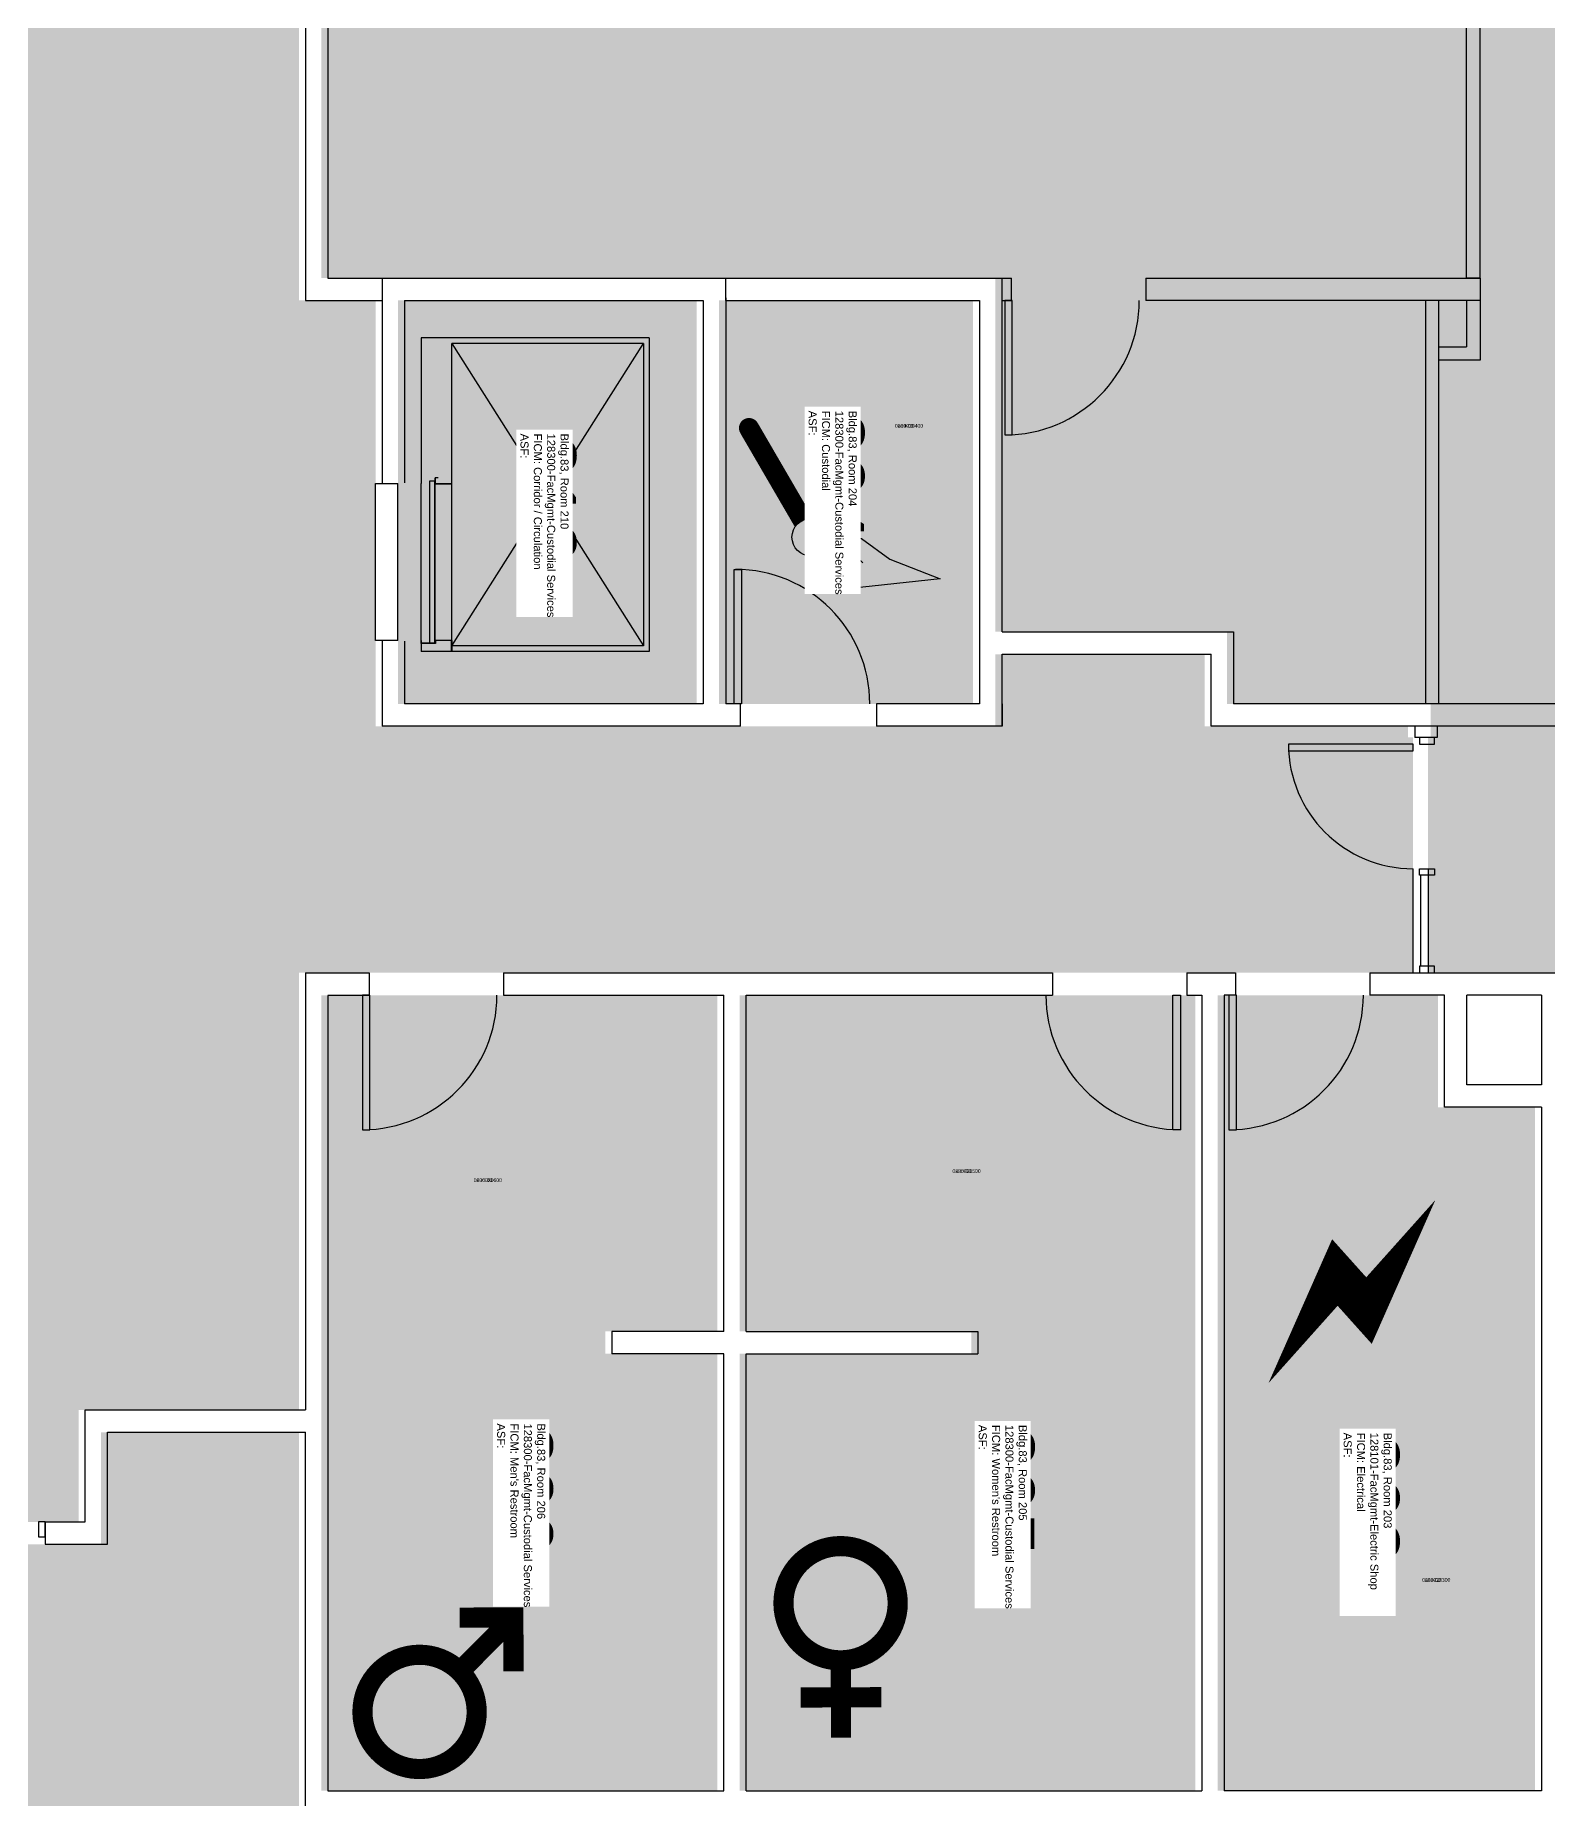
# Model space of a CAD drawing. Header units: inches. Extents: x 69173478 to 69175804, y 27696061 to 27697563.
# Drawn here: x 69174845.2 to 69175250.2, y 27696562.7 to 27697034.8 of the extents above; entities that cross this region are included whole.
import ezdxf
from ezdxf.enums import TextEntityAlignment as Align

# ---------------------------------------------------------------- set-up
doc = ezdxf.new("R2010")
doc.units = ezdxf.units.IN
doc.header["$LTSCALE"] = 0.5
doc.header["$MEASUREMENT"] = 0
for name, color, linetype in [('A-DOOR', 2, 'Continuous'), ('A-FLOR', 3, 'Continuous'), ('A-GLAZ', 1, 'Continuous'), ('A-IDEN-ICON', 4, 'Continuous'), ('A-IDEN-RNUM', 7, 'Continuous'), ('A-IDEN-SNUM', 4, 'Continuous'), ('A-IDEN-VNUM', 4, 'Continuous'), ('A-WALL', 5, 'Continuous'), ('Rooms-Category-Color', 7, 'Continuous'), ('Rooms-College-Color', 7, 'Continuous'), ('Rooms-Department-Color', 7, 'Continuous'), ('Rooms-Division-Color', 7, 'Continuous'), ('Rooms-Information', 7, 'Continuous')]:
    doc.layers.add(name, color=color, linetype=linetype)
doc.styles.add('CP_ROOMSNUMBER', font='arial.ttf', dxfattribs={"height": 1})

# ---------------------------------------------------------------- blocks, each defined once
blk = doc.blocks.new('CPWOMEN')
at = {"const_width": 0.015}
blk.add_lwpolyline([(-0.0375, 0, 1), (0.0475, 0, 1)], format="xyb", close=True, dxfattribs=at)
for points in [[(0.005, -0.04), (0.005, -0.1)], [(-0.025, -0.07), (0.035, -0.07)]]:
    blk.add_lwpolyline(points, dxfattribs=at)
blk = doc.blocks.new('CPMEN')
at = {"const_width": 0.015}
for points in [[(0.055, 0.01), (0.055, 0.05), (0.015, 0.05)], [(0.0151, 0.0101), (0.055, 0.05)]]:
    blk.add_lwpolyline(points, dxfattribs=at)
blk.add_lwpolyline([(-0.0575, -0.02, 1), (0.0275, -0.02, 1)], format="xyb", close=True, dxfattribs=at)
blk = doc.blocks.new('CPELECT')
blk.add_lwpolyline([(0.0623, 0.0629, 0, 0.03, 0), (0.0105, -0.0168, 0.03, 0.03, 0), (-0.0105, 0.0068, 0.03, 0, 0), (-0.0623, -0.0729, 0.03, 0, 0)], format="xyseb")
blk = doc.blocks.new('CPCUST')
for p, q in [((0.0297, -0.0341), (0.0376, -0.0302)), ((0.0376, -0.0302), (0.0533, -0.0324)), ((0.0533, -0.0324), (0.0745, -0.0479)), ((0.0171, -0.0639), (0.02, -0.0466)), ((0.0262, -0.0408), (0.0446, -0.0406)), ((0.0446, -0.0406), (0.0543, -0.0505)), ((0.0745, -0.0479), (0.1117, -0.0625)), ((0.0358, -0.0705), (0.0171, -0.0639)), ((0.1117, -0.0625), (0.0358, -0.0705))]:
    blk.add_line(p, q)
at = {"const_width": 0.015}
blk.add_lwpolyline([(-0.03, 0.05), (0.01, -0.0193)], dxfattribs=at)
at = {"const_width": 0.0075}
blk.add_lwpolyline([(-0.0332, 0.0481, 1), (-0.0268, 0.0519, 1)], format="xyb", close=True, dxfattribs=at)
blk.add_circle((0.0158, -0.0313), 0.0141)

msp = doc.modelspace()

# ---------------------------------------------------------------- hatches: boundary and pattern name
at = {"layer": 'Rooms-Category-Color', "true_color": 0xfa9ba3}
msp.add_hatch(color=241, dxfattribs=at).paths.add_polyline_path([(69174897.78, 27697422.84), (69175469.78, 27697422.84), (69175469.78, 27697302.84), (69175509.78, 27697302.84), (69175509.78, 27696558.84), (69175533.78, 27696558.84), (69175533.78, 27696498.84), (69175509.78, 27696498.84), (69175509.78, 27696336.84), (69175533.78, 27696336.84), (69175533.78, 27696210.84), (69174384.78, 27696210.84), (69174384.78, 27696228.84), (69174363.69, 27696228.84), (69174363.69, 27696526.84), (69174345.78, 27696526.84), (69174345.78, 27696558.84), (69174651.78, 27696558.84), (69174651.78, 27696630.84), (69174862.78, 27696630.84), (69174862.78, 27696660.84), (69174915.78, 27696660.84), (69174915.78, 27696558.84), (69175252.78, 27696558.84), (69175252.78, 27696783.84), (69175218.11, 27696783.84), (69175218.11, 27696846.84), (69175218.78, 27696846.84), (69175218.78, 27696855.84), (69175164.28, 27696855.84), (69175164.28, 27696875.13), (69175102.28, 27696875.13), (69175102.28, 27696969.84), (69174921.78, 27696969.84), (69174921.78, 27697179.84), (69174897.78, 27697179.84)])
at = {"layer": 'Rooms-Category-Color', "true_color": 0xadadad}
h = msp.add_hatch(color=253, dxfattribs=at)
edge = h.paths.add_edge_path()
edge.add_line((69175214.11, 27696783.84), (69175214.11, 27696846.84))
edge.add_line((69175214.11, 27696846.84), (69175212.78, 27696846.84))
edge.add_line((69175212.78, 27696846.84), (69175212.78, 27696849.84))
edge.add_line((69175212.78, 27696849.84), (69175158.28, 27696849.84))
edge.add_line((69175158.28, 27696849.84), (69175158.28, 27696869.13))
edge.add_line((69175158.28, 27696869.13), (69175102.28, 27696869.13))
edge.add_line((69175102.28, 27696869.13), (69175102.28, 27696849.84))
edge.add_line((69175102.28, 27696849.84), (69174936.28, 27696849.84))
edge.add_line((69174936.28, 27696849.84), (69174936.28, 27696963.84))
edge.add_line((69174936.28, 27696963.84), (69174915.78, 27696963.84))
edge.add_line((69174915.78, 27696963.84), (69174915.78, 27697173.84))
edge.add_line((69174915.78, 27697173.84), (69174891.78, 27697173.84))
edge.add_line((69174891.78, 27697173.84), (69174891.78, 27697258.84))
edge.add_line((69174891.78, 27697258.84), (69174675.78, 27697258.84))
edge.add_line((69174675.78, 27697258.84), (69174675.78, 27697173.84))
edge.add_line((69174675.78, 27697173.84), (69174651.78, 27697173.84))
edge.add_line((69174651.78, 27697173.84), (69174651.78, 27697038.84))
edge.add_line((69174651.78, 27697038.84), (69174797.7, 27697038.84))
edge.add_arc((69174479.43, 27696890.84), 351, -24.939, 24.939, ccw=False)
edge.add_line((69174797.7, 27696742.84), (69174716.78, 27696742.84))
edge.add_line((69174716.78, 27696742.84), (69174716.78, 27696959.47))
edge.add_line((69174716.78, 27696959.47), (69174730.78, 27696959.47))
edge.add_line((69174730.78, 27696959.47), (69174730.78, 27696899.14))
edge.add_line((69174730.78, 27696899.14), (69174788.78, 27696868.32))
edge.add_line((69174788.78, 27696868.32), (69174788.78, 27697015.72))
edge.add_line((69174788.78, 27697015.72), (69174658.78, 27697015.72))
edge.add_line((69174658.78, 27697015.72), (69174658.78, 27696742.84))
edge.add_line((69174658.78, 27696742.84), (69174651.78, 27696742.84))
edge.add_line((69174651.78, 27696742.84), (69174651.78, 27696708.09))
edge.add_line((69174651.78, 27696708.09), (69174631.78, 27696708.09))
edge.add_line((69174631.78, 27696708.09), (69174631.78, 27696641.09))
edge.add_line((69174631.78, 27696641.09), (69174633.78, 27696641.09))
edge.add_line((69174633.78, 27696641.09), (69174633.78, 27696636.84))
edge.add_line((69174633.78, 27696636.84), (69174856.78, 27696636.84))
edge.add_line((69174856.78, 27696636.84), (69174856.78, 27696666.84))
edge.add_line((69174856.78, 27696666.84), (69174915.78, 27696666.84))
edge.add_line((69174915.78, 27696666.84), (69174915.78, 27696783.84))
edge.add_line((69174915.78, 27696783.84), (69175214.11, 27696783.84))
for points in [[(69175022.28, 27696961.09), (69175022.28, 27696963.84), (69174942.28, 27696963.84), (69174942.28, 27696915.03), (69174942.28, 27696872.65), (69174942.28, 27696855.84), (69175022.28, 27696855.84)], [(69175028.28, 27696855.84), (69175032.28, 27696855.84), (69175068.63, 27696855.84), (69175096.28, 27696855.84), (69175096.28, 27696963.84), (69175028.28, 27696963.84)], [(69174968.78, 27696777.84), (69174932.78, 27696777.84), (69174921.78, 27696777.84), (69174921.78, 27696564.84), (69175027.78, 27696564.84), (69175027.78, 27696681.84), (69174997.78, 27696681.84), (69174997.78, 27696687.84), (69175027.78, 27696687.84), (69175027.78, 27696777.84)], [(69175095.78, 27696687.84), (69175095.78, 27696681.84), (69175033.78, 27696681.84), (69175033.78, 27696564.84), (69175155.78, 27696564.84), (69175155.78, 27696777.84), (69175151.78, 27696777.84), (69175115.78, 27696777.84), (69175033.78, 27696777.84), (69175033.78, 27696687.84)], [(69175246.78, 27696747.84), (69175220.78, 27696747.84), (69175220.78, 27696777.84), (69175200.78, 27696777.84), (69175164.78, 27696777.84), (69175161.78, 27696777.84), (69175161.78, 27696564.84), (69175246.78, 27696564.84)]]:
    msp.add_hatch(color=253, dxfattribs=at).paths.add_polyline_path(points)
at = {"layer": 'Rooms-College-Color', "true_color": 0xadadad}
for points in [[(69174897.78, 27697422.84), (69175469.78, 27697422.84), (69175469.78, 27697302.84), (69175509.78, 27697302.84), (69175509.78, 27696558.84), (69175533.78, 27696558.84), (69175533.78, 27696498.84), (69175509.78, 27696498.84), (69175509.78, 27696336.84), (69175533.78, 27696336.84), (69175533.78, 27696210.84), (69174384.78, 27696210.84), (69174384.78, 27696228.84), (69174363.69, 27696228.84), (69174363.69, 27696526.84), (69174345.78, 27696526.84), (69174345.78, 27696558.84), (69174651.78, 27696558.84), (69174651.78, 27696630.84), (69174862.78, 27696630.84), (69174862.78, 27696660.84), (69174915.78, 27696660.84), (69174915.78, 27696558.84), (69175252.78, 27696558.84), (69175252.78, 27696783.84), (69175218.11, 27696783.84), (69175218.11, 27696846.84), (69175218.78, 27696846.84), (69175218.78, 27696855.84), (69175164.28, 27696855.84), (69175164.28, 27696875.13), (69175102.28, 27696875.13), (69175102.28, 27696969.84), (69174921.78, 27696969.84), (69174921.78, 27697179.84), (69174897.78, 27697179.84)], [(69175022.28, 27696961.09), (69175022.28, 27696963.84), (69174942.28, 27696963.84), (69174942.28, 27696915.03), (69174942.28, 27696872.65), (69174942.28, 27696855.84), (69175022.28, 27696855.84)], [(69175028.28, 27696855.84), (69175032.28, 27696855.84), (69175068.63, 27696855.84), (69175096.28, 27696855.84), (69175096.28, 27696963.84), (69175028.28, 27696963.84)], [(69174968.78, 27696777.84), (69174932.78, 27696777.84), (69174921.78, 27696777.84), (69174921.78, 27696564.84), (69175027.78, 27696564.84), (69175027.78, 27696681.84), (69174997.78, 27696681.84), (69174997.78, 27696687.84), (69175027.78, 27696687.84), (69175027.78, 27696777.84)], [(69175095.78, 27696687.84), (69175095.78, 27696681.84), (69175033.78, 27696681.84), (69175033.78, 27696564.84), (69175155.78, 27696564.84), (69175155.78, 27696777.84), (69175151.78, 27696777.84), (69175115.78, 27696777.84), (69175033.78, 27696777.84), (69175033.78, 27696687.84)], [(69175246.78, 27696747.84), (69175220.78, 27696747.84), (69175220.78, 27696777.84), (69175200.78, 27696777.84), (69175164.78, 27696777.84), (69175161.78, 27696777.84), (69175161.78, 27696564.84), (69175246.78, 27696564.84)]]:
    msp.add_hatch(color=253, dxfattribs=at).paths.add_polyline_path(points)
h = msp.add_hatch(color=253, dxfattribs=at)
edge = h.paths.add_edge_path()
edge.add_line((69175214.11, 27696783.84), (69175214.11, 27696846.84))
edge.add_line((69175214.11, 27696846.84), (69175212.78, 27696846.84))
edge.add_line((69175212.78, 27696846.84), (69175212.78, 27696849.84))
edge.add_line((69175212.78, 27696849.84), (69175158.28, 27696849.84))
edge.add_line((69175158.28, 27696849.84), (69175158.28, 27696869.13))
edge.add_line((69175158.28, 27696869.13), (69175102.28, 27696869.13))
edge.add_line((69175102.28, 27696869.13), (69175102.28, 27696849.84))
edge.add_line((69175102.28, 27696849.84), (69174936.28, 27696849.84))
edge.add_line((69174936.28, 27696849.84), (69174936.28, 27696963.84))
edge.add_line((69174936.28, 27696963.84), (69174915.78, 27696963.84))
edge.add_line((69174915.78, 27696963.84), (69174915.78, 27697173.84))
edge.add_line((69174915.78, 27697173.84), (69174891.78, 27697173.84))
edge.add_line((69174891.78, 27697173.84), (69174891.78, 27697258.84))
edge.add_line((69174891.78, 27697258.84), (69174675.78, 27697258.84))
edge.add_line((69174675.78, 27697258.84), (69174675.78, 27697173.84))
edge.add_line((69174675.78, 27697173.84), (69174651.78, 27697173.84))
edge.add_line((69174651.78, 27697173.84), (69174651.78, 27697038.84))
edge.add_line((69174651.78, 27697038.84), (69174797.7, 27697038.84))
edge.add_arc((69174479.43, 27696890.84), 351, -24.939, 24.939, ccw=False)
edge.add_line((69174797.7, 27696742.84), (69174716.78, 27696742.84))
edge.add_line((69174716.78, 27696742.84), (69174716.78, 27696959.47))
edge.add_line((69174716.78, 27696959.47), (69174730.78, 27696959.47))
edge.add_line((69174730.78, 27696959.47), (69174730.78, 27696899.14))
edge.add_line((69174730.78, 27696899.14), (69174788.78, 27696868.32))
edge.add_line((69174788.78, 27696868.32), (69174788.78, 27697015.72))
edge.add_line((69174788.78, 27697015.72), (69174658.78, 27697015.72))
edge.add_line((69174658.78, 27697015.72), (69174658.78, 27696742.84))
edge.add_line((69174658.78, 27696742.84), (69174651.78, 27696742.84))
edge.add_line((69174651.78, 27696742.84), (69174651.78, 27696708.09))
edge.add_line((69174651.78, 27696708.09), (69174631.78, 27696708.09))
edge.add_line((69174631.78, 27696708.09), (69174631.78, 27696641.09))
edge.add_line((69174631.78, 27696641.09), (69174633.78, 27696641.09))
edge.add_line((69174633.78, 27696641.09), (69174633.78, 27696636.84))
edge.add_line((69174633.78, 27696636.84), (69174856.78, 27696636.84))
edge.add_line((69174856.78, 27696636.84), (69174856.78, 27696666.84))
edge.add_line((69174856.78, 27696666.84), (69174915.78, 27696666.84))
edge.add_line((69174915.78, 27696666.84), (69174915.78, 27696783.84))
edge.add_line((69174915.78, 27696783.84), (69175214.11, 27696783.84))
at = {"layer": 'Rooms-Department-Color', "true_color": 0x80bc67}
msp.add_hatch(color=83, dxfattribs=at).paths.add_polyline_path([(69174897.78, 27697422.84), (69175469.78, 27697422.84), (69175469.78, 27697302.84), (69175509.78, 27697302.84), (69175509.78, 27696558.84), (69175533.78, 27696558.84), (69175533.78, 27696498.84), (69175509.78, 27696498.84), (69175509.78, 27696336.84), (69175533.78, 27696336.84), (69175533.78, 27696210.84), (69174384.78, 27696210.84), (69174384.78, 27696228.84), (69174363.69, 27696228.84), (69174363.69, 27696526.84), (69174345.78, 27696526.84), (69174345.78, 27696558.84), (69174651.78, 27696558.84), (69174651.78, 27696630.84), (69174862.78, 27696630.84), (69174862.78, 27696660.84), (69174915.78, 27696660.84), (69174915.78, 27696558.84), (69175252.78, 27696558.84), (69175252.78, 27696783.84), (69175218.11, 27696783.84), (69175218.11, 27696846.84), (69175218.78, 27696846.84), (69175218.78, 27696855.84), (69175164.28, 27696855.84), (69175164.28, 27696875.13), (69175102.28, 27696875.13), (69175102.28, 27696969.84), (69174921.78, 27696969.84), (69174921.78, 27697179.84), (69174897.78, 27697179.84)])
at = {"layer": 'Rooms-Department-Color', "true_color": 0xacacac}
h = msp.add_hatch(color=253, dxfattribs=at)
edge = h.paths.add_edge_path()
edge.add_line((69175214.11, 27696783.84), (69175214.11, 27696846.84))
edge.add_line((69175214.11, 27696846.84), (69175212.78, 27696846.84))
edge.add_line((69175212.78, 27696846.84), (69175212.78, 27696849.84))
edge.add_line((69175212.78, 27696849.84), (69175158.28, 27696849.84))
edge.add_line((69175158.28, 27696849.84), (69175158.28, 27696869.13))
edge.add_line((69175158.28, 27696869.13), (69175102.28, 27696869.13))
edge.add_line((69175102.28, 27696869.13), (69175102.28, 27696849.84))
edge.add_line((69175102.28, 27696849.84), (69174936.28, 27696849.84))
edge.add_line((69174936.28, 27696849.84), (69174936.28, 27696963.84))
edge.add_line((69174936.28, 27696963.84), (69174915.78, 27696963.84))
edge.add_line((69174915.78, 27696963.84), (69174915.78, 27697173.84))
edge.add_line((69174915.78, 27697173.84), (69174891.78, 27697173.84))
edge.add_line((69174891.78, 27697173.84), (69174891.78, 27697258.84))
edge.add_line((69174891.78, 27697258.84), (69174675.78, 27697258.84))
edge.add_line((69174675.78, 27697258.84), (69174675.78, 27697173.84))
edge.add_line((69174675.78, 27697173.84), (69174651.78, 27697173.84))
edge.add_line((69174651.78, 27697173.84), (69174651.78, 27697038.84))
edge.add_line((69174651.78, 27697038.84), (69174797.7, 27697038.84))
edge.add_arc((69174479.43, 27696890.84), 351, -24.939, 24.939, ccw=False)
edge.add_line((69174797.7, 27696742.84), (69174716.78, 27696742.84))
edge.add_line((69174716.78, 27696742.84), (69174716.78, 27696959.47))
edge.add_line((69174716.78, 27696959.47), (69174730.78, 27696959.47))
edge.add_line((69174730.78, 27696959.47), (69174730.78, 27696899.14))
edge.add_line((69174730.78, 27696899.14), (69174788.78, 27696868.32))
edge.add_line((69174788.78, 27696868.32), (69174788.78, 27697015.72))
edge.add_line((69174788.78, 27697015.72), (69174658.78, 27697015.72))
edge.add_line((69174658.78, 27697015.72), (69174658.78, 27696742.84))
edge.add_line((69174658.78, 27696742.84), (69174651.78, 27696742.84))
edge.add_line((69174651.78, 27696742.84), (69174651.78, 27696708.09))
edge.add_line((69174651.78, 27696708.09), (69174631.78, 27696708.09))
edge.add_line((69174631.78, 27696708.09), (69174631.78, 27696641.09))
edge.add_line((69174631.78, 27696641.09), (69174633.78, 27696641.09))
edge.add_line((69174633.78, 27696641.09), (69174633.78, 27696636.84))
edge.add_line((69174633.78, 27696636.84), (69174856.78, 27696636.84))
edge.add_line((69174856.78, 27696636.84), (69174856.78, 27696666.84))
edge.add_line((69174856.78, 27696666.84), (69174915.78, 27696666.84))
edge.add_line((69174915.78, 27696666.84), (69174915.78, 27696783.84))
edge.add_line((69174915.78, 27696783.84), (69175214.11, 27696783.84))
for points in [[(69175022.28, 27696961.09), (69175022.28, 27696963.84), (69174942.28, 27696963.84), (69174942.28, 27696915.03), (69174942.28, 27696872.65), (69174942.28, 27696855.84), (69175022.28, 27696855.84)], [(69175028.28, 27696855.84), (69175032.28, 27696855.84), (69175068.63, 27696855.84), (69175096.28, 27696855.84), (69175096.28, 27696963.84), (69175028.28, 27696963.84)], [(69174968.78, 27696777.84), (69174932.78, 27696777.84), (69174921.78, 27696777.84), (69174921.78, 27696564.84), (69175027.78, 27696564.84), (69175027.78, 27696681.84), (69174997.78, 27696681.84), (69174997.78, 27696687.84), (69175027.78, 27696687.84), (69175027.78, 27696777.84)], [(69175095.78, 27696687.84), (69175095.78, 27696681.84), (69175033.78, 27696681.84), (69175033.78, 27696564.84), (69175155.78, 27696564.84), (69175155.78, 27696777.84), (69175151.78, 27696777.84), (69175115.78, 27696777.84), (69175033.78, 27696777.84), (69175033.78, 27696687.84)], [(69175246.78, 27696747.84), (69175220.78, 27696747.84), (69175220.78, 27696777.84), (69175200.78, 27696777.84), (69175164.78, 27696777.84), (69175161.78, 27696777.84), (69175161.78, 27696564.84), (69175246.78, 27696564.84)]]:
    msp.add_hatch(color=253, dxfattribs=at).paths.add_polyline_path(points)
at = {"layer": 'Rooms-Division-Color', "true_color": 0x80bc67}
msp.add_hatch(color=83, dxfattribs=at).paths.add_polyline_path([(69174897.78, 27697422.84), (69175469.78, 27697422.84), (69175469.78, 27697302.84), (69175509.78, 27697302.84), (69175509.78, 27696558.84), (69175533.78, 27696558.84), (69175533.78, 27696498.84), (69175509.78, 27696498.84), (69175509.78, 27696336.84), (69175533.78, 27696336.84), (69175533.78, 27696210.84), (69174384.78, 27696210.84), (69174384.78, 27696228.84), (69174363.69, 27696228.84), (69174363.69, 27696526.84), (69174345.78, 27696526.84), (69174345.78, 27696558.84), (69174651.78, 27696558.84), (69174651.78, 27696630.84), (69174862.78, 27696630.84), (69174862.78, 27696660.84), (69174915.78, 27696660.84), (69174915.78, 27696558.84), (69175252.78, 27696558.84), (69175252.78, 27696783.84), (69175218.11, 27696783.84), (69175218.11, 27696846.84), (69175218.78, 27696846.84), (69175218.78, 27696855.84), (69175164.28, 27696855.84), (69175164.28, 27696875.13), (69175102.28, 27696875.13), (69175102.28, 27696969.84), (69174921.78, 27696969.84), (69174921.78, 27697179.84), (69174897.78, 27697179.84)])
at = {"layer": 'Rooms-Division-Color', "true_color": 0xadadad}
h = msp.add_hatch(color=253, dxfattribs=at)
edge = h.paths.add_edge_path()
edge.add_line((69175214.11, 27696783.84), (69175214.11, 27696846.84))
edge.add_line((69175214.11, 27696846.84), (69175212.78, 27696846.84))
edge.add_line((69175212.78, 27696846.84), (69175212.78, 27696849.84))
edge.add_line((69175212.78, 27696849.84), (69175158.28, 27696849.84))
edge.add_line((69175158.28, 27696849.84), (69175158.28, 27696869.13))
edge.add_line((69175158.28, 27696869.13), (69175102.28, 27696869.13))
edge.add_line((69175102.28, 27696869.13), (69175102.28, 27696849.84))
edge.add_line((69175102.28, 27696849.84), (69174936.28, 27696849.84))
edge.add_line((69174936.28, 27696849.84), (69174936.28, 27696963.84))
edge.add_line((69174936.28, 27696963.84), (69174915.78, 27696963.84))
edge.add_line((69174915.78, 27696963.84), (69174915.78, 27697173.84))
edge.add_line((69174915.78, 27697173.84), (69174891.78, 27697173.84))
edge.add_line((69174891.78, 27697173.84), (69174891.78, 27697258.84))
edge.add_line((69174891.78, 27697258.84), (69174675.78, 27697258.84))
edge.add_line((69174675.78, 27697258.84), (69174675.78, 27697173.84))
edge.add_line((69174675.78, 27697173.84), (69174651.78, 27697173.84))
edge.add_line((69174651.78, 27697173.84), (69174651.78, 27697038.84))
edge.add_line((69174651.78, 27697038.84), (69174797.7, 27697038.84))
edge.add_arc((69174479.43, 27696890.84), 351, -24.939, 24.939, ccw=False)
edge.add_line((69174797.7, 27696742.84), (69174716.78, 27696742.84))
edge.add_line((69174716.78, 27696742.84), (69174716.78, 27696959.47))
edge.add_line((69174716.78, 27696959.47), (69174730.78, 27696959.47))
edge.add_line((69174730.78, 27696959.47), (69174730.78, 27696899.14))
edge.add_line((69174730.78, 27696899.14), (69174788.78, 27696868.32))
edge.add_line((69174788.78, 27696868.32), (69174788.78, 27697015.72))
edge.add_line((69174788.78, 27697015.72), (69174658.78, 27697015.72))
edge.add_line((69174658.78, 27697015.72), (69174658.78, 27696742.84))
edge.add_line((69174658.78, 27696742.84), (69174651.78, 27696742.84))
edge.add_line((69174651.78, 27696742.84), (69174651.78, 27696708.09))
edge.add_line((69174651.78, 27696708.09), (69174631.78, 27696708.09))
edge.add_line((69174631.78, 27696708.09), (69174631.78, 27696641.09))
edge.add_line((69174631.78, 27696641.09), (69174633.78, 27696641.09))
edge.add_line((69174633.78, 27696641.09), (69174633.78, 27696636.84))
edge.add_line((69174633.78, 27696636.84), (69174856.78, 27696636.84))
edge.add_line((69174856.78, 27696636.84), (69174856.78, 27696666.84))
edge.add_line((69174856.78, 27696666.84), (69174915.78, 27696666.84))
edge.add_line((69174915.78, 27696666.84), (69174915.78, 27696783.84))
edge.add_line((69174915.78, 27696783.84), (69175214.11, 27696783.84))
for points in [[(69175022.28, 27696961.09), (69175022.28, 27696963.84), (69174942.28, 27696963.84), (69174942.28, 27696915.03), (69174942.28, 27696872.65), (69174942.28, 27696855.84), (69175022.28, 27696855.84)], [(69175028.28, 27696855.84), (69175032.28, 27696855.84), (69175068.63, 27696855.84), (69175096.28, 27696855.84), (69175096.28, 27696963.84), (69175028.28, 27696963.84)], [(69174968.78, 27696777.84), (69174932.78, 27696777.84), (69174921.78, 27696777.84), (69174921.78, 27696564.84), (69175027.78, 27696564.84), (69175027.78, 27696681.84), (69174997.78, 27696681.84), (69174997.78, 27696687.84), (69175027.78, 27696687.84), (69175027.78, 27696777.84)], [(69175095.78, 27696687.84), (69175095.78, 27696681.84), (69175033.78, 27696681.84), (69175033.78, 27696564.84), (69175155.78, 27696564.84), (69175155.78, 27696777.84), (69175151.78, 27696777.84), (69175115.78, 27696777.84), (69175033.78, 27696777.84), (69175033.78, 27696687.84)], [(69175246.78, 27696747.84), (69175220.78, 27696747.84), (69175220.78, 27696777.84), (69175200.78, 27696777.84), (69175164.78, 27696777.84), (69175161.78, 27696777.84), (69175161.78, 27696564.84), (69175246.78, 27696564.84)]]:
    msp.add_hatch(color=253, dxfattribs=at).paths.add_polyline_path(points)

# ---------------------------------------------------------------- linework, layer by layer
at = {"layer": 'A-DOOR'}
for p, q in [((69174936.28, 27696872.84), (69174936.28, 27696914.84)), ((69174936.28, 27696914.84), (69174942.28, 27696914.84)), ((69174942.28, 27696872.84), (69174942.28, 27696914.84)), ((69174942.28, 27696872.84), (69174936.28, 27696872.84))]:
    msp.add_line(p, q, dxfattribs=at)
for points in [[(69175104.78, 27696963.84), (69175104.78, 27696927.84), (69175106.78, 27696927.84), (69175106.78, 27696963.84)], [(69175032.28, 27696855.84), (69175032.28, 27696891.84), (69175034.28, 27696891.84), (69175034.28, 27696855.84)], [(69175214.11, 27696845.09), (69175180.73, 27696845.09), (69175180.73, 27696843.24), (69175214.11, 27696843.24)], [(69174932.78, 27696777.84), (69174932.78, 27696741.84), (69174934.78, 27696741.84), (69174934.78, 27696777.84)], [(69175151.78, 27696777.84), (69175151.78, 27696741.84), (69175149.78, 27696741.84), (69175149.78, 27696777.84)], [(69175164.78, 27696777.84), (69175164.78, 27696741.84), (69175166.78, 27696741.84), (69175166.78, 27696777.84)]]:
    msp.add_lwpolyline(points, close=True, dxfattribs=at)
for centre, radius, start, end in [((69175104.78, 27696963.84), 36, 270, 0), ((69175032.63, 27696855.84), 36, 0, 90), ((69175214.11, 27696845.09), 33.38, 180, 270), ((69174932.78, 27696777.84), 36, 270, 0), ((69175151.78, 27696777.84), 36, 180, 270), ((69175164.78, 27696777.84), 36, 270, 0)]:
    msp.add_arc(centre, radius, start, end, dxfattribs=at)
at = {"layer": 'A-FLOR'}
for p, q in [((69175009.53, 27696953.84), (69174948.53, 27696953.84)), ((69174956.66, 27696914.84), (69174956.66, 27696952.34)), ((69174956.66, 27696952.34), (69175008.03, 27696871.34)), ((69174956.66, 27696871.34), (69175008.03, 27696952.34)), ((69175008.03, 27696952.34), (69174956.72, 27696952.34)), ((69175008.03, 27696952.34), (69175008.03, 27696871.34)), ((69175009.53, 27696952.84), (69175009.53, 27696871.47)), ((69174952.28, 27696914.84), (69174952.28, 27696916.34)), ((69174953.03, 27696916.4), (69174953.03, 27696916.34)), ((69174948.53, 27696872.84), (69174948.53, 27696914.84)), ((69174952.22, 27696872.78), (69174952.22, 27696914.78)), ((69174956.72, 27696872.78), (69174956.72, 27696914.78)), ((69174948.53, 27696872.84), (69174948.53, 27696869.84)), ((69175008.03, 27696871.34), (69174956.66, 27696871.34))]:
    msp.add_line(p, q, dxfattribs=at)
for points in [[(69175009.53, 27696953.84), (69175009.53, 27696869.84), (69174948.53, 27696869.84)], [(69174948.53, 27696953.84), (69174948.53, 27696914.84)], [(69174953.03, 27696916.4), (69174952.22, 27696916.4), (69174952.22, 27696914.78), (69174956.72, 27696914.78), (69174956.72, 27696952.34)], [(69174953.03, 27696916.34), (69174952.28, 27696916.34), (69174952.28, 27696914.84), (69174956.66, 27696914.84), (69174956.66, 27696952.34)], [(69174956.59, 27696869.84), (69174956.59, 27696872.78), (69174952.34, 27696872.78), (69174952.34, 27696872.03), (69174948.47, 27696872.03), (69174948.47, 27696872.84)], [(69174956.66, 27696869.84), (69174956.66, 27696872.84), (69174952.28, 27696872.84), (69174952.28, 27696872.09), (69174948.53, 27696872.09), (69174948.53, 27696872.84)], [(69174956.66, 27696872.84), (69174956.66, 27696869.84)]]:
    msp.add_lwpolyline(points, dxfattribs=at)
msp.add_lwpolyline([(69174950.78, 27696915.59), (69174952.03, 27696915.59), (69174952.03, 27696872.09), (69174950.78, 27696872.09)], close=True, dxfattribs=at)
at = {"layer": 'A-GLAZ'}
for p, q in [((69175214.11, 27696783.84), (69175214.11, 27696811.72)), ((69175216.11, 27696809.97), (69175216.11, 27696785.59)), ((69175218.11, 27696811.72), (69175218.11, 27696783.84))]:
    msp.add_line(p, q, dxfattribs=at)
at = {"layer": 'A-WALL'}
for p, q in [((69174917.53, 27697071.84), (69174917.53, 27696963.84)), ((69174923.53, 27697071.84), (69174923.53, 27696969.84)), ((69175228.41, 27696969.84), (69175228.41, 27697041.84)), ((69175232.03, 27696969.84), (69175232.03, 27697041.84)), ((69174923.53, 27696969.84), (69175030.03, 27696969.84)), ((69174938.03, 27696969.84), (69174938.03, 27696915.03)), ((69175030.03, 27696969.84), (69175106.53, 27696969.84)), ((69175030.03, 27696963.84), (69175030.03, 27696969.84)), ((69175104.03, 27696875.13), (69175104.03, 27696969.84)), ((69175106.53, 27696963.84), (69175106.53, 27696969.84)), ((69175142.53, 27696969.84), (69175142.53, 27696963.84)), ((69175142.53, 27696969.84), (69175232.03, 27696969.84)), ((69175232.03, 27696969.84), (69175228.41, 27696969.84)), ((69175232.03, 27696969.84), (69175232.03, 27696963.84)), ((69174917.53, 27696963.84), (69174938.03, 27696963.84)), ((69174944.03, 27696963.84), (69175024.03, 27696963.84)), ((69174944.03, 27696963.84), (69174944.03, 27696915.03)), ((69175024.03, 27696963.84), (69175024.03, 27696855.84)), ((69175030.03, 27696964.59), (69175030.03, 27696855.84)), ((69175030.03, 27696963.84), (69175098.03, 27696963.84)), ((69175030.03, 27696963.84), (69175030.03, 27696855.84)), ((69175098.03, 27696963.84), (69175098.03, 27696855.84)), ((69175104.03, 27696963.84), (69175106.53, 27696963.84)), ((69175232.03, 27696963.84), (69175142.53, 27696963.84)), ((69175217.41, 27696963.84), (69175217.41, 27696855.84)), ((69175221.03, 27696855.84), (69175221.03, 27696963.84)), ((69175228.41, 27696963.84), (69175228.41, 27696951.47)), ((69175232.03, 27696963.84), (69175232.03, 27696947.84)), ((69175024.03, 27696961.09), (69175024.03, 27696855.84)), ((69175221.03, 27696951.47), (69175228.41, 27696951.47)), ((69175232.03, 27696947.84), (69175221.03, 27696947.84)), ((69175104.03, 27696875.13), (69175166.03, 27696875.13)), ((69175166.03, 27696875.13), (69175166.03, 27696855.84)), ((69174938.03, 27696872.65), (69174938.03, 27696849.84)), ((69174944.03, 27696872.65), (69174944.03, 27696855.84)), ((69174944.03, 27696872.65), (69174944.03, 27696855.84)), ((69175104.03, 27696869.13), (69175160.03, 27696869.13)), ((69175104.03, 27696849.84), (69175104.03, 27696869.13)), ((69175024.03, 27696855.84), (69174944.03, 27696855.84)), ((69175034.03, 27696855.84), (69175030.03, 27696855.84)), ((69175034.03, 27696855.84), (69175030.03, 27696855.84)), ((69175034.03, 27696849.84), (69175034.03, 27696855.84)), ((69175098.03, 27696855.84), (69175070.38, 27696855.84)), ((69175070.38, 27696855.84), (69175070.38, 27696849.84)), ((69175104.03, 27696855.84), (69175104.03, 27696849.84)), ((69175339.53, 27696855.84), (69175166.03, 27696855.84)), ((69175030.03, 27696849.84), (69174938.03, 27696849.84)), ((69175034.03, 27696849.84), (69175030.03, 27696849.84)), ((69175104.03, 27696849.84), (69175070.38, 27696849.84)), ((69175214.53, 27696849.84), (69175214.53, 27696846.84)), ((69175220.53, 27696849.84), (69175220.53, 27696846.84)), ((69174917.53, 27696783.84), (69174917.53, 27696666.84)), ((69174917.53, 27696783.84), (69174934.53, 27696783.84)), ((69174934.53, 27696783.84), (69174934.53, 27696777.84)), ((69174970.53, 27696783.84), (69174970.53, 27696777.84)), ((69174970.53, 27696783.84), (69175117.53, 27696783.84)), ((69175117.53, 27696783.84), (69175117.53, 27696777.84)), ((69175153.53, 27696783.84), (69175153.53, 27696777.84)), ((69175153.53, 27696783.84), (69175166.53, 27696783.84)), ((69175166.53, 27696783.84), (69175166.53, 27696777.84)), ((69175202.53, 27696783.84), (69175254.53, 27696783.84)), ((69175202.53, 27696783.84), (69175202.53, 27696777.84)), ((69174923.53, 27696777.84), (69174934.53, 27696777.84)), ((69174923.53, 27696777.8), (69174923.53, 27696564.84)), ((69174970.53, 27696777.84), (69175029.53, 27696777.84)), ((69175029.53, 27696687.84), (69175029.53, 27696777.84)), ((69175035.53, 27696777.84), (69175117.53, 27696777.84)), ((69175035.53, 27696687.84), (69175035.53, 27696777.84)), ((69175153.53, 27696777.84), (69175157.53, 27696777.84)), ((69175157.53, 27696777.84), (69175157.53, 27696564.84)), ((69175163.53, 27696777.84), (69175163.53, 27696564.84)), ((69175166.53, 27696777.84), (69175163.53, 27696777.84)), ((69175222.53, 27696777.84), (69175202.53, 27696777.84)), ((69175222.53, 27696747.84), (69175222.53, 27696777.84)), ((69175248.53, 27696777.84), (69175228.53, 27696777.84)), ((69175228.53, 27696753.84), (69175228.53, 27696777.84)), ((69175248.53, 27696777.84), (69175248.53, 27696753.84)), ((69175248.53, 27696753.84), (69175228.53, 27696753.84)), ((69175248.53, 27696747.84), (69175222.53, 27696747.84)), ((69175248.53, 27696747.84), (69175248.53, 27696564.84)), ((69175029.53, 27696687.84), (69174999.53, 27696687.84)), ((69174999.53, 27696687.84), (69174999.53, 27696681.84)), ((69175035.53, 27696687.84), (69175097.53, 27696687.84)), ((69175097.53, 27696687.84), (69175097.53, 27696681.84)), ((69175029.53, 27696681.84), (69174999.53, 27696681.84)), ((69175029.53, 27696564.84), (69175029.53, 27696681.84)), ((69175035.53, 27696564.84), (69175035.53, 27696681.84)), ((69175035.53, 27696681.84), (69175097.53, 27696681.84)), ((69174858.53, 27696636.84), (69174858.53, 27696666.84)), ((69174858.53, 27696666.84), (69174917.53, 27696666.84)), ((69174864.53, 27696660.84), (69174917.53, 27696660.84)), ((69174864.53, 27696630.84), (69174864.53, 27696660.84)), ((69174917.53, 27696558.84), (69174917.53, 27696660.84)), ((69174847.78, 27696636.84), (69174858.53, 27696636.84)), ((69174847.78, 27696636.84), (69174847.78, 27696630.84)), ((69174847.78, 27696630.84), (69174864.53, 27696630.84)), ((69174923.53, 27696564.84), (69175029.53, 27696564.84)), ((69175035.53, 27696564.84), (69175157.53, 27696564.84)), ((69175248.53, 27696564.84), (69175163.53, 27696564.84))]:
    msp.add_line(p, q, dxfattribs=at)
for points in [[(69175339.53, 27696849.84), (69175160.03, 27696849.84), (69175160.03, 27696869.13)], [(69175220.53, 27696846.84), (69175214.53, 27696846.84)]]:
    msp.add_lwpolyline(points, dxfattribs=at)
for points in [[(69175219.86, 27696845.09), (69175219.86, 27696846.84), (69175215.86, 27696846.84), (69175215.86, 27696845.09)], [(69175219.86, 27696811.72), (69175219.86, 27696809.97), (69175215.86, 27696809.97), (69175215.86, 27696811.72)], [(69175219.86, 27696783.84), (69175219.86, 27696785.59), (69175215.86, 27696785.59), (69175215.86, 27696783.84)], [(69174846.03, 27696632.84), (69174847.78, 27696632.84), (69174847.78, 27696636.84), (69174846.03, 27696636.84)]]:
    msp.add_lwpolyline(points, close=True, dxfattribs=at)

# ---------------------------------------------------------------- block references
at = {"layer": 'A-IDEN-ICON', "xscale": 360.0000000025632, "yscale": 360.0000000025632, "zscale": 360.0000000025632, "rotation": 0.1959893751911952}
for name, p in [('CPCUST', (69175047.14, 27696911.72)), ('CPELECT', (69175197.72, 27696700.31)), ('CPWOMEN', (69175059, 27696615.06)), ('CPMEN', (69174953.44, 27696593.19))]:
    msp.add_blockref(name, p, dxfattribs=at)

# ---------------------------------------------------------------- texts
at = {"layer": 'A-IDEN-RNUM', "style": 'CP_ROOMSNUMBER', "width": 0.85}
for s, p in [('0204-00', (69175075.35, 27696929.75)), ('0210-00', (69174980.41, 27696884.33)), ('0206-00', (69174962.56, 27696727.82)), ('0205-00', (69175090.76, 27696730.25)), ('0203-00', (69175216.53, 27696620.77))]:
    msp.add_text(s, height=1, rotation=0.196, dxfattribs=at).set_placement(p)
at = {"layer": 'A-IDEN-SNUM', "style": 'CP_ROOMSNUMBER', "width": 0.85}
for s, p in [('0830020400', (69175075.35, 27696929.75)), ('0830021000', (69174980.41, 27696884.33)), ('0830020600', (69174962.56, 27696727.82)), ('0830020500', (69175090.76, 27696730.25)), ('0830020300', (69175216.53, 27696620.77))]:
    msp.add_text(s, height=1, rotation=0.196, dxfattribs=at).set_placement(p)
at = {"layer": 'A-IDEN-VNUM', "style": 'CP_ROOMSNUMBER'}
for s, p in [('204', (69175059.62, 27696916.85)), ('210', (69174982.46, 27696910.73)), ('206', (69174976.21, 27696645.72)), ('205', (69175105.17, 27696645.33)), ('203', (69175202.89, 27696643.24))]:
    msp.add_text(s, height=15, rotation=270, dxfattribs=at).set_placement(p, align=Align.MIDDLE)

# ---------------------------------------------------------------- next in the draw order: texts
at = {"layer": 'Rooms-Information', "char_height": 2.1429, "width": 48, "attachment_point": 7, "rotation": 270, "style": 'CP_ROOMSNUMBER', "bg_fill": 3, "box_fill_scale": 1.5, "bg_fill_color": 256, "bg_fill_true_color": 13158600, "bg_fill_transparency": 0}
for s, insert in [('Bldg.83, Room 204^M^J128300-FacMgmt-Custodial Services^M^JFICM: Custodial^M^JASF: ', (69175052.22, 27696934.33)), ('Bldg.83, Room 210^M^J128300-FacMgmt-Custodial Services^M^JFICM: Corridor / Circulation^M^JASF: ', (69174975.06, 27696928.21)), ("Bldg.83, Room 206^M^J128300-FacMgmt-Custodial Services^M^JFICM: Men's Restroom^M^JASF: ", (69174968.81, 27696663.2)), ("Bldg.83, Room 205^M^J128300-FacMgmt-Custodial Services^M^JFICM: Women's Restroom^M^JASF: ", (69175097.77, 27696662.81)), ('Bldg.83, Room 203^M^J128101-FacMgmt-Electric Shop^M^JFICM: Electrical^M^JASF: ', (69175195.49, 27696660.72))]:
    msp.add_mtext(s, dxfattribs=dict(at, insert=insert))

doc.saveas('drawing.dxf')
